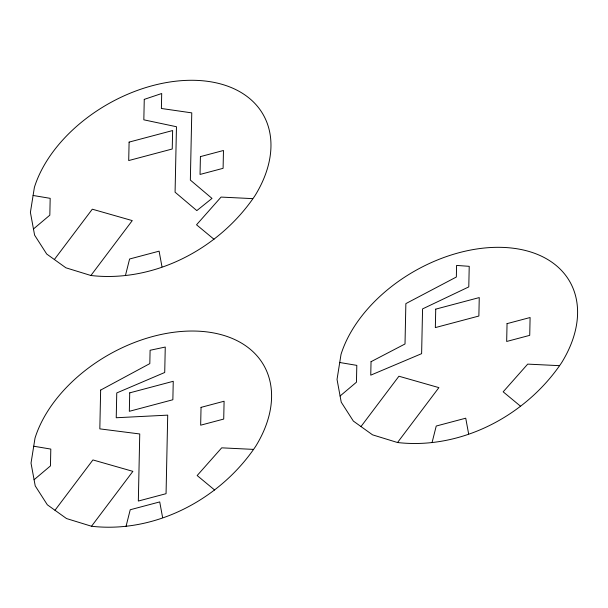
<?xml version="1.0" encoding="UTF-8"?>
<svg xmlns="http://www.w3.org/2000/svg" width="608" height="608" viewBox="0 0 608 608"><rect width="100%" height="100%" fill="white"/><g stroke="black" fill="none" stroke-linecap="round" stroke-linejoin="round"><path stroke-width="0.91" d="M125.423 275.599L129.595 259L159.098 251.165L161.994 266.828M126.046 526.346L130.226 509.747L159.722 501.919L162.617 517.575M432.052 442.632L436.232 426.033L465.736 418.198L468.624 433.854M54.355 259.525L92.294 209.19L132.263 220.598L90.896 275.5L65.915 267.809L46.717 254.045L34.603 235.144L30.4 212.39L34.398 187.332A129.436 85.941 -29.6 0 1 196.338 80.37A129.436 85.941 -29.6 0 1 255.056 195.571C219.678 248.376 154.918 282.796 90.896 275.5M54.986 510.272L92.918 459.937L132.886 471.352L91.519 526.247L66.538 518.563L47.34 504.8L35.226 485.891L31.023 463.136L35.021 438.079A129.436 85.941 -29.6 0 1 196.969 331.117A129.436 85.941 -29.6 0 1 255.679 446.318C220.301 499.122 155.542 533.543 91.519 526.247M360.992 426.558L398.924 376.223L438.892 387.63L397.526 442.525L372.544 434.842L353.347 421.078L341.232 402.177L337.03 379.422L341.027 354.365A129.436 85.941 -29.6 0 1 502.976 247.403A129.436 85.941 -29.6 0 1 561.686 362.596C526.308 415.401 461.548 449.829 397.526 442.525M33.463 228.98L49.826 215.171L50.183 198.337L33.098 195.472M34.086 479.727L50.449 465.918L50.806 449.084L33.721 446.219M340.092 396.006L356.455 382.196L356.812 365.37L339.728 362.505M252.677 198.626L221.069 197.083L196.536 224.793L214.001 239.271M559.307 365.659L527.706 364.116L503.173 391.826L520.63 406.304M253.3 449.38L221.7 447.838L197.159 475.54L214.624 490.018M100.647 390.093L99.826 428.868L139.749 433.968L138.335 501.045L166.06 493.688L167.717 415.135L116.234 417.749L116.759 392.943L164.722 372.484L165.262 347.046L150.1 350.269L149.819 363.607L100.647 390.093M129.101 142.105L128.706 160.558L172.239 148.998L172.626 130.545L129.101 142.105M129.724 392.852L129.329 411.304L172.862 399.745L173.25 381.292L129.724 392.852M144.263 99.37L143.83 119.822L176.464 126.738L175.081 192.196L196.825 210.604L212.002 198.413L190.35 180.074L191.771 112.875L161.386 108.482L161.705 93.518L144.263 99.37M200.42 156.613L200.04 174.443L223.098 168.317L223.47 150.488L200.42 156.613M201.043 407.36L200.663 425.19L223.721 419.064L224.094 401.234L201.043 407.36M371.04 361.692L370.751 375.159L421.618 353.658L422.568 308.902L468.783 286.9L469.224 266.327L456.585 265.43L456.342 277.028L405.863 303.612L405.012 343.976L371.04 361.692M435.731 309.138L435.343 327.59L478.868 316.031L479.256 297.578L435.731 309.138M507.049 323.638L506.669 341.468L529.728 335.35L530.1 317.52L507.049 323.638"/></g></svg>
